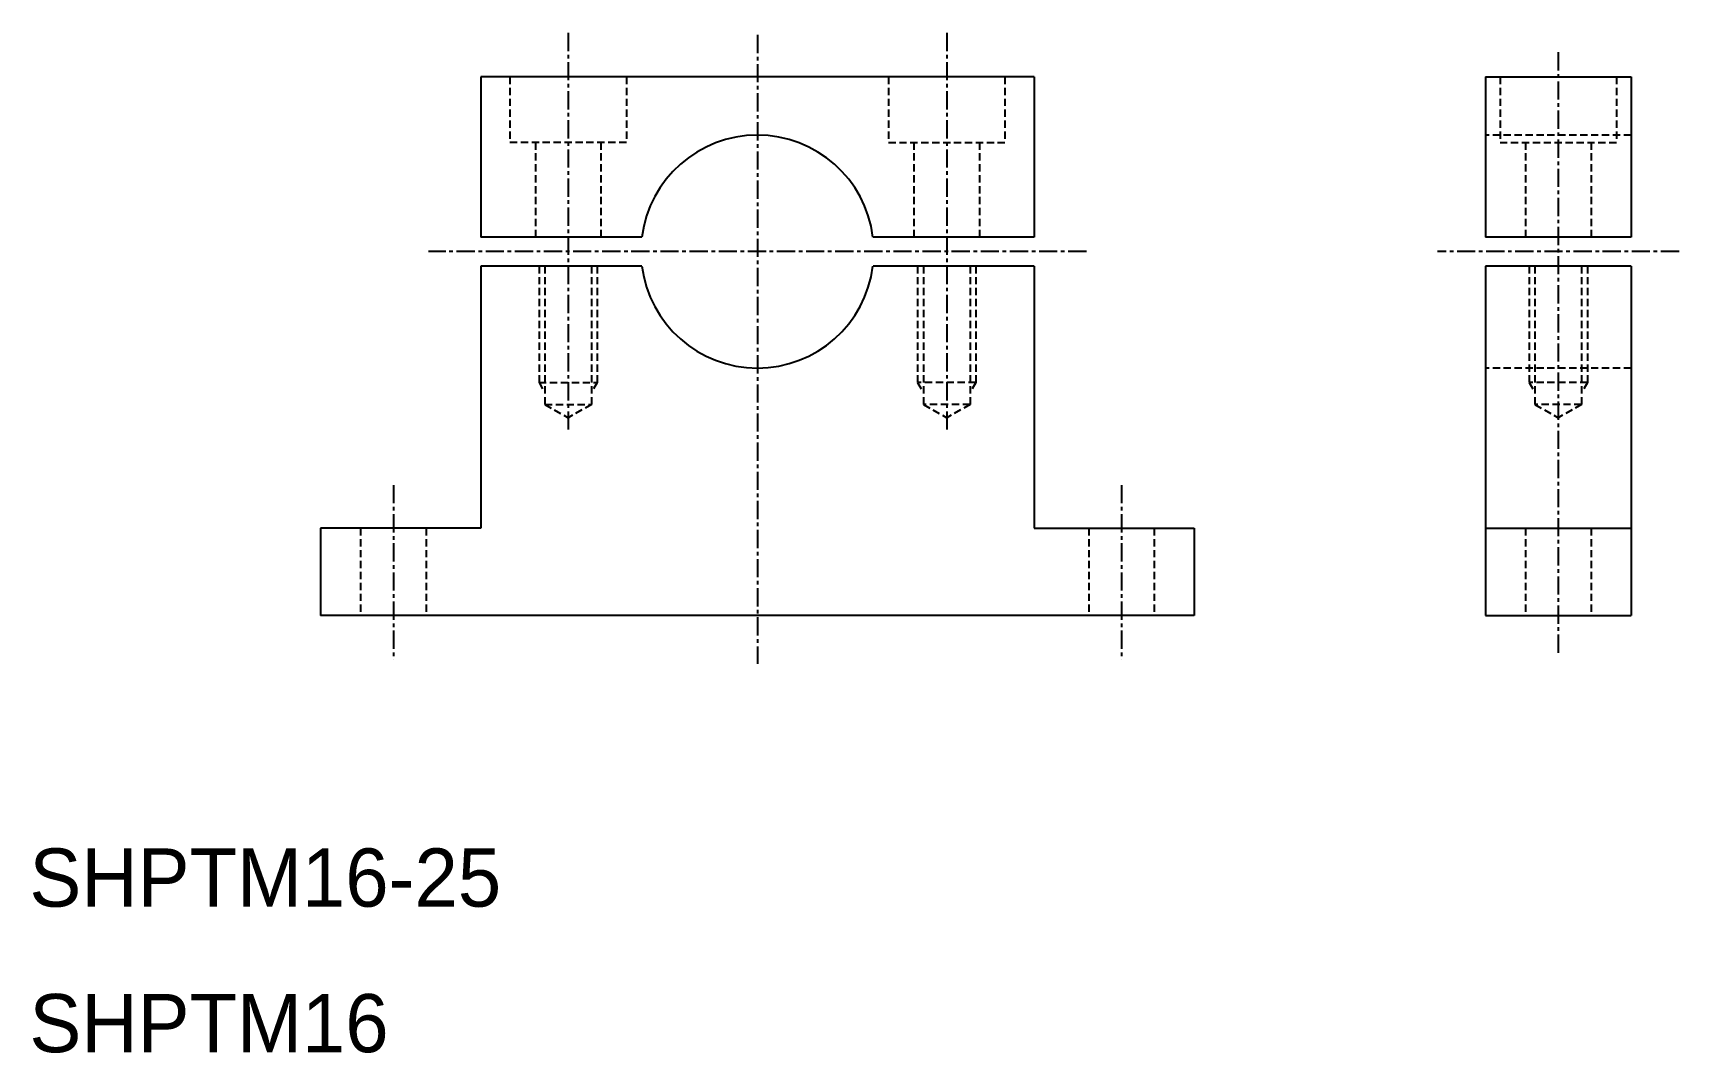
# Model space of a CAD drawing. Extents: x 10 to 123, y 10 to 80.
import ezdxf

# ---------------------------------------------------------------- set-up
doc = ezdxf.new("R2010")
doc.units = 0
doc.linetypes.add('CENTER', pattern=[2, 1.25, -0.25, 0.25, -0.25])
doc.linetypes.add('DASHED', pattern=[0.75, 0.5, -0.25])
doc.layers.get('0').update_dxf_attribs({"linetype": 'CONTINUOUS'})
doc.layers.add('CENTER', color=1, linetype='CENTER')

msp = doc.modelspace()

# ---------------------------------------------------------------- linework, layer by layer
at = {"color": 7, "linetype": 'CONTINUOUS'}
for p, q in [((79, 77), (41, 77)), ((41, 77), (41, 66)), ((79, 77), (79, 66)), ((110, 77), (110, 66)), ((110, 77), (120, 77)), ((120, 77), (120, 66)), ((52.06, 66), (41, 66)), ((79, 66), (67.94, 66)), ((120, 66), (110, 66)), ((41, 64), (41, 46)), ((52.06, 64), (41, 64)), ((79, 64), (67.94, 64)), ((79, 64), (79, 46)), ((110, 64), (110, 40)), ((120, 64), (110, 64)), ((120, 64), (120, 40)), ((41, 46), (30, 46)), ((30, 46), (30, 40)), ((79, 46), (90, 46)), ((90, 46), (90, 40)), ((110, 46), (120, 46)), ((90, 40), (30, 40)), ((60, 40), (60, 40)), ((75, 40), (75, 40)), ((110, 40), (120, 40))]:
    msp.add_line(p, q, dxfattribs=at)
at = {"color": 3, "linetype": 'DASHED'}
for p, q in [((43, 77), (43, 72.5)), ((51, 77), (51, 72.5)), ((69, 77), (69, 72.5)), ((77, 77), (77, 72.5)), ((111, 77), (111, 72.5)), ((119, 77), (119, 72.5)), ((51, 72.5), (43, 72.5)), ((44.75, 72.5), (44.75, 66)), ((49.25, 72.5), (49.25, 66)), ((69, 72.5), (77, 72.5)), ((70.75, 72.5), (70.75, 66)), ((75.25, 72.5), (75.25, 66)), ((120, 73), (110, 73)), ((111, 72.5), (119, 72.5)), ((112.75, 72.5), (112.75, 66)), ((117.25, 72.5), (117.25, 66)), ((45, 64), (45, 56)), ((45.4, 64), (45.4, 54.5)), ((48.6, 64), (48.6, 54.5)), ((49, 64), (49, 56)), ((71, 64), (71, 56)), ((71.4, 64), (71.4, 54.5)), ((74.6, 64), (74.6, 54.5)), ((75, 64), (75, 56)), ((113, 64), (113, 56)), ((113.4, 64), (113.4, 54.5)), ((116.6, 64), (116.6, 54.5)), ((117, 64), (117, 56)), ((120, 57), (110, 57)), ((45, 56), (49, 56)), ((45, 56), (45.4, 55.31)), ((49, 56), (48.6, 55.31)), ((75, 56), (71, 56)), ((71, 56), (71.4, 55.31)), ((75, 56), (74.6, 55.31)), ((117, 56), (113, 56)), ((113, 56), (113.4, 55.31)), ((117, 56), (116.6, 55.31)), ((45.4, 54.5), (48.6, 54.5)), ((45.4, 54.5), (47, 53.58)), ((48.6, 54.5), (47, 53.58)), ((74.6, 54.5), (71.4, 54.5)), ((71.4, 54.5), (73, 53.58)), ((74.6, 54.5), (73, 53.58)), ((116.6, 54.5), (113.4, 54.5)), ((113.4, 54.5), (115, 53.58)), ((116.6, 54.5), (115, 53.58)), ((32.75, 46), (32.75, 40)), ((37.25, 46), (37.25, 40)), ((82.75, 46), (82.75, 40)), ((87.25, 46), (87.25, 40)), ((112.75, 46), (112.75, 40)), ((117.25, 46), (117.25, 40))]:
    msp.add_line(p, q, dxfattribs=at)
at = {"color": 7, "linetype": 'CONTINUOUS'}
for start, end in [(7.1808, 172.8192), (187.1808, 352.8192)]:
    msp.add_arc((60, 65), 8, start, end, dxfattribs=at)
at = {"layer": 'CENTER', "color": 1, "linetype": 'CENTER'}
for p, q in [((47, 80.02), (47, 52.78)), ((60, 79.88), (60, 36.69)), ((73, 80.02), (73, 52.78)), ((115, 78.69), (115, 37.31)), ((82.59, 65), (37.4, 65)), ((123.3, 65), (106.7, 65)), ((35, 48.96), (35, 36.95)), ((85, 48.96), (85, 36.95))]:
    msp.add_line(p, q, dxfattribs=at)

# ---------------------------------------------------------------- texts
at = {"color": 7, "linetype": 'CONTINUOUS'}
for s, p in [('SHPTM16-25', (10, 20)), ('SHPTM16', (10, 10))]:
    msp.add_text(s, height=4, dxfattribs=at).set_placement(p)

doc.saveas('drawing.dxf')
